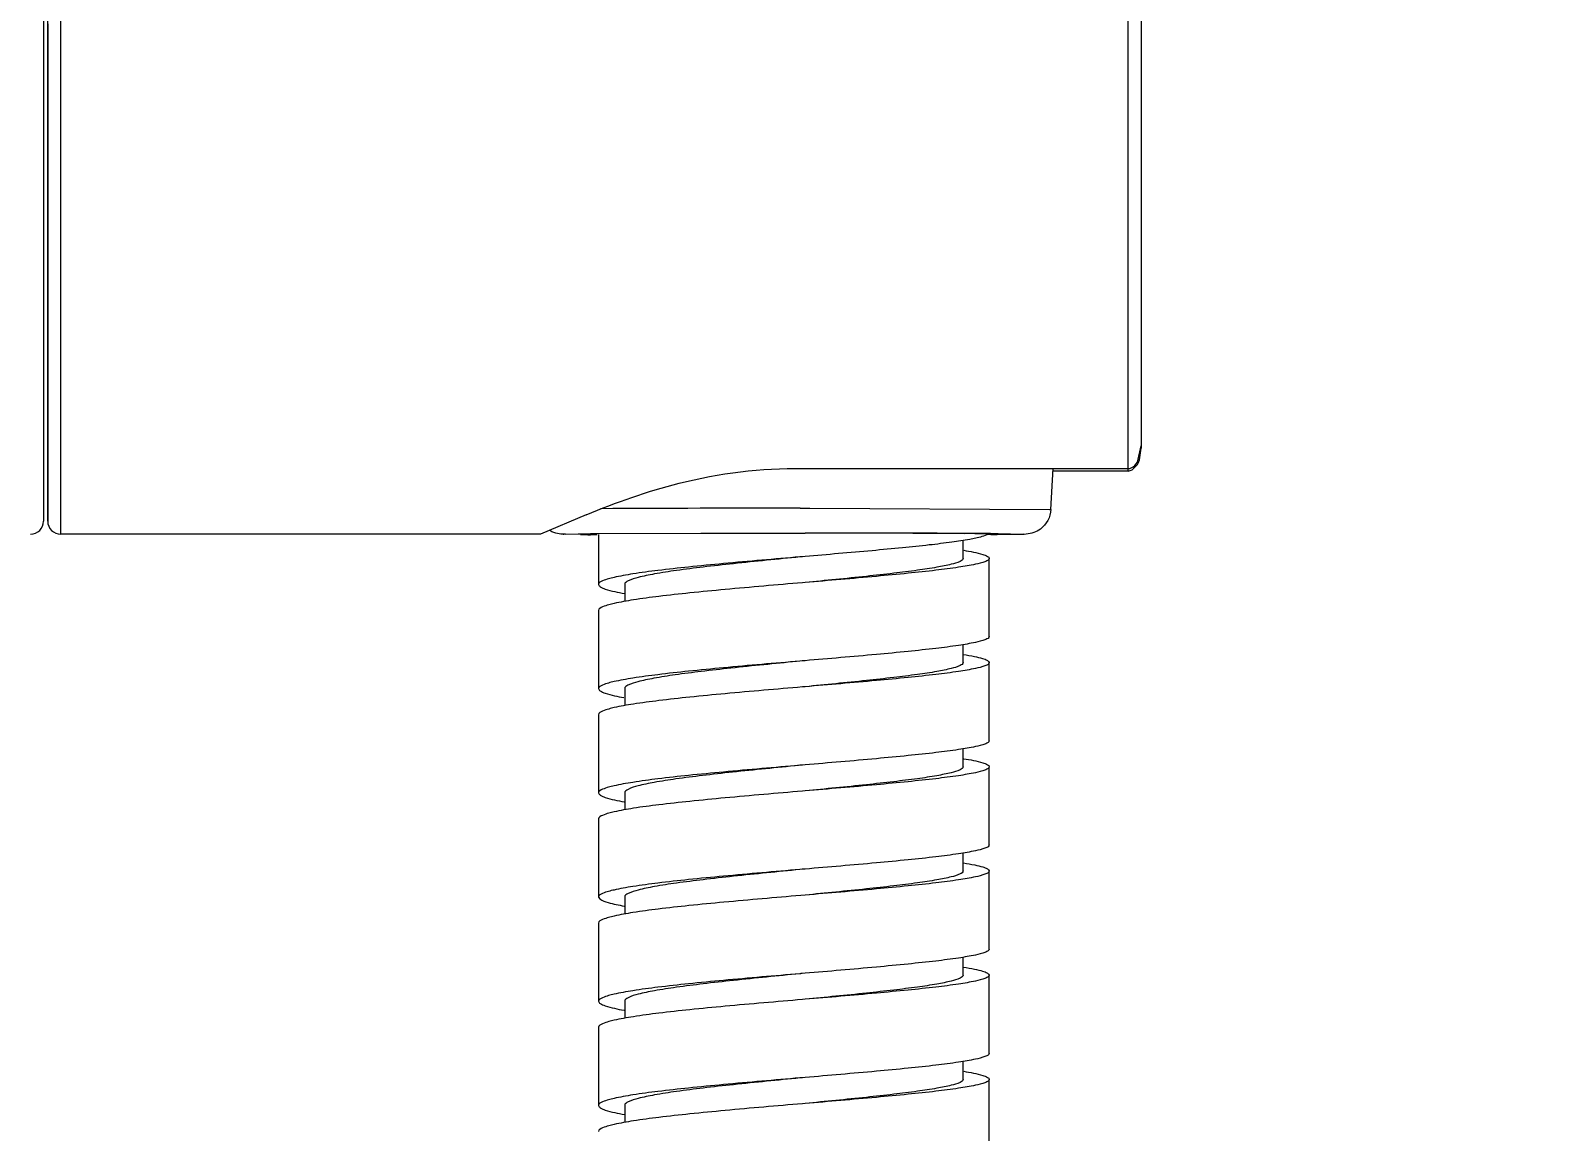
# Model space of a CAD drawing. Header units: millimetres. Extents: x 5438 to 6032, y -2661 to -1821.
# Drawn here: x 5628.51 to 5643.16, y -2231.39 to -2220.83 of the extents above; entities that cross this region are included whole.
import ezdxf

# ---------------------------------------------------------------- set-up
doc = ezdxf.new("R2010")
doc.units = ezdxf.units.MM
doc.header["$LTSCALE"] = 0.1
doc.layers.get('0').update_dxf_attribs({"lineweight": 15})
doc.layers.add('DIM', color=3, linetype='Continuous', lineweight=9)
doc.styles.get("Standard").update_dxf_attribs({"font": 'arial.ttf'})
doc.dimstyles.new('ISO-25', dxfattribs={"dimtxt": 2.5, "dimasz": 2.5, "dimexe": 1.25, "dimexo": 0.625, "dimtad": 1, "dimlfac": 5, "dimtxsty": 'Standard', "dimcen": 2.5, "dimadec": 0, "dimazin": 0, "dimtfac": 1, "dimtmove": 0, "dimatfit": 3, "dimfxl": 0, "dimarcsym": 0})

# ---------------------------------------------------------------- blocks, each defined once
blk = doc.blocks.new('*D122')
at = {"layer": 'Defpoints', "color": 0}
for p in [(5623.138, -2068.044), (5711.58, -2580.443), (5737.212, -2580.443)]:
    blk.add_point(p, dxfattribs=at)
at = {"layer": 'DIM', "color": 0, "lineweight": -2}
for p, q in [((5623.763, -2068.044), (5738.462, -2068.044)), ((5737.212, -2072.044), (5737.212, -2576.443)), ((5712.205, -2580.443), (5738.462, -2580.443))]:
    blk.add_line(p, q, dxfattribs=at)
at = {"layer": 'DIM', "color": 0}
for points in [[(5736.545, -2072.044), (5737.879, -2072.044), (5737.212, -2068.044)], [(5736.545, -2576.443), (5737.879, -2576.443), (5737.212, -2580.443)]]:
    blk.add_solid(points, dxfattribs=at)
at = {"layer": 'DIM', "color": 0, "insert": (5733.965, -2324.243), "char_height": 4, "attachment_point": 5, "rotation": 90}
blk.add_mtext('(2280)', dxfattribs=at)

msp = doc.modelspace()

# ---------------------------------------------------------------- linework, layer by layer
at = {"color": 7, "linetype": 'Continuous'}
for p, q in [((5628.8033, -2225.6589), (5628.8033, -2215.909)), ((5628.6378, -2216.034), (5628.6378, -2225.5342)), ((5628.6784, -2225.5342), (5628.6784, -2216.0339)), ((5639.0533, -2225.0529), (5639.0534, -2216.6079)), ((5639.1784, -2216.7329), (5639.1784, -2224.8351)), ((5628.6784, -2220.7607), (5628.6783, -2225.5213)), ((5628.6378, -2220.8254), (5628.6379, -2225.4914)), ((5639.1419, -2224.9664), (5639.1784, -2224.8107)), ((5639.1613, -2224.9463), (5639.1784, -2224.8351)), ((5635.9283, -2225.0298), (5639.0533, -2225.0298)), ((5638.3115, -2225.4222), (5638.332, -2225.0298)), ((5639.0533, -2225.0529), (5638.3308, -2225.0529)), ((5639.0533, -2225.0529), (5639.0921, -2225.0424)), ((5639.0921, -2225.0424), (5639.1418, -2224.9901)), ((5639.1518, -2224.9707), (5639.1613, -2224.9463)), ((5633.8475, -2225.4728), (5633.4084, -2225.6589)), ((5635.9019, -2225.4102), (5635.9252, -2225.4102)), ((5635.9252, -2225.4102), (5635.9973, -2225.4102)), ((5635.9973, -2225.4102), (5638.2962, -2225.4209)), ((5638.2962, -2225.4209), (5638.3115, -2225.4222)), ((5628.6783, -2225.5213), (5628.6783, -2225.534)), ((5633.6496, -2225.6575), (5633.8913, -2225.654)), ((5633.8913, -2225.654), (5635.9523, -2225.6483)), ((5635.9515, -2225.6494), (5633.9469, -2225.656)), ((5635.9696, -2225.6494), (5635.9515, -2225.6494)), ((5637.2283, -2225.6507), (5637.4817, -2225.6518)), ((5637.7322, -2225.6534), (5637.7975, -2225.654)), ((5637.7975, -2225.654), (5638.0481, -2225.6579)), ((5633.4082, -2225.659), (5628.8033, -2225.659)), ((5633.4084, -2225.6589), (5633.4074, -2225.659)), ((5633.6276, -2225.6601), (5633.6067, -2225.6588)), ((5633.6496, -2225.6575), (5633.6254, -2225.659)), ((5633.794, -2225.6633), (5633.6385, -2225.6603)), ((5633.8371, -2225.6638), (5633.8117, -2225.6635)), ((5633.8995, -2225.6568), (5633.8434, -2225.6591)), ((5633.8442, -2225.6591), (5633.8557, -2225.6602)), ((5633.8832, -2225.6611), (5633.8557, -2225.6602)), ((5633.9543, -2225.6648), (5633.8891, -2225.6643)), ((5633.9683, -2225.6615), (5633.9683, -2226.1414)), ((5637.4683, -2225.8914), (5637.4683, -2225.7193)), ((5637.6973, -2225.6619), (5637.7808, -2225.6591)), ((5637.7399, -2225.6622), (5637.7194, -2225.6625)), ((5637.7461, -2225.6561), (5637.7272, -2225.6559)), ((5637.7953, -2225.6643), (5637.7346, -2225.6648)), ((5637.8432, -2225.6592), (5637.7871, -2225.6614)), ((5637.8606, -2225.6637), (5637.7939, -2225.6643)), ((5638.0481, -2225.6579), (5637.7953, -2225.6643)), ((5637.8309, -2225.6581), (5637.8034, -2225.6572)), ((5637.8309, -2225.6581), (5637.8424, -2225.6592)), ((5637.9892, -2225.6619), (5637.8606, -2225.6637)), ((5635.922, -2225.8756), (5635.9014, -2225.8773)), ((5635.9514, -2225.8731), (5635.9245, -2225.8754)), ((5637.7183, -2226.6414), (5637.7183, -2225.8914)), ((5634.2183, -2226.1414), (5634.2183, -2226.3046)), ((5635.9514, -2226.1231), (5635.9245, -2226.1254)), ((5633.9683, -2226.3914), (5633.9683, -2227.1414)), ((5637.4683, -2226.8914), (5637.4683, -2226.7192)), ((5635.9224, -2226.8755), (5635.9014, -2226.8773)), ((5635.9514, -2226.8731), (5635.9245, -2226.8753)), ((5637.7183, -2227.6414), (5637.7183, -2226.8914)), ((5634.2183, -2227.1414), (5634.2183, -2227.3043)), ((5635.9514, -2227.1231), (5635.9246, -2227.1253)), ((5633.9683, -2227.3914), (5633.9683, -2228.1414)), ((5637.4683, -2227.8914), (5637.4683, -2227.7189)), ((5635.9222, -2227.8755), (5635.9015, -2227.8773)), ((5635.9514, -2227.8731), (5635.9246, -2227.8753)), ((5637.7183, -2228.6414), (5637.7183, -2227.8914)), ((5634.2183, -2228.1414), (5634.2183, -2228.3049)), ((5635.9514, -2228.1231), (5635.9245, -2228.1253)), ((5633.9683, -2228.3914), (5633.9683, -2229.1414)), ((5637.4683, -2228.8914), (5637.4683, -2228.7198)), ((5635.922, -2228.8755), (5635.9014, -2228.8773)), ((5635.9514, -2228.873), (5635.9245, -2228.8753)), ((5637.7183, -2229.6414), (5637.7183, -2228.8914)), ((5633.9683, -2229.1414), (5633.9799, -2229.1601)), ((5634.2183, -2229.1414), (5634.2183, -2229.3039)), ((5635.9514, -2229.123), (5635.9085, -2229.1267)), ((5633.9683, -2229.3914), (5633.9683, -2230.1414)), ((5637.4683, -2229.8914), (5637.4683, -2229.7189)), ((5635.9223, -2229.8755), (5635.9085, -2229.8767)), ((5635.9514, -2229.873), (5635.9223, -2229.8755)), ((5637.7183, -2230.6414), (5637.7183, -2229.8914)), ((5634.2183, -2230.1414), (5634.2183, -2230.3048)), ((5635.9514, -2230.123), (5635.9245, -2230.1253)), ((5633.9683, -2230.3914), (5633.9683, -2231.1414)), ((5637.4683, -2230.8914), (5637.4683, -2230.7193)), ((5635.9223, -2230.8755), (5635.9014, -2230.8773)), ((5635.9514, -2230.873), (5635.9245, -2230.8753)), ((5637.7183, -2231.6413), (5637.7183, -2230.8914)), ((5634.2183, -2231.1414), (5634.2183, -2231.3045)), ((5635.9514, -2231.123), (5635.9245, -2231.1253))]:
    msp.add_line(p, q, dxfattribs=at)
msp.add_lwpolyline([(5633.6067, -2225.6588), (5633.5896, -2225.6568), (5633.5587, -2225.6503), (5633.5175, -2225.635), (5633.4988, -2225.6233)], dxfattribs=at)
for centre, radius, start, end in [((5638.9539, -2224.8816), 0.217, 329.98531, 335.75011), ((5635.6416, -2549.8063), 324.3962, 89.954022, 90.292621), ((5628.5129, -2225.534), 0.125, 270.00119, 359.91713), ((5628.8033, -2225.534), 0.125, 180.08306, 269.9988), ((5635.8852, -2607.2809), 381.6327, 89.799715, 89.989927), ((5636.0008, -2504.1731), 278.5237, 89.74941, 90.006423), ((5636.76, -2329.7045), 104.0535, 89.596748, 89.74505), ((5636.929, -2330.1587), 104.5083, 89.559641, 89.696948), ((5637.2965, -2258.3044), 32.6514, 89.24423, 89.65633), ((5633.6686, -2224.7192), 0.9418, 267.50631, 267.8364), ((5634.2051, -2190.3963), 35.2693, 269.33229, 269.48673), ((5634.0313, -2219.2507), 6.4121, 268.67681, 269.18587), ((5634.0723, -2234.4496), 8.7944, 90.81697, 91.10159), ((5637.6145, -2216.881), 8.7822, 270.8179, 271.10171), ((5637.655, -2232.0818), 6.4263, 88.67712, 89.18747)]:
    msp.add_arc(centre, radius, start, end, dxfattribs=at)
for points, knots in [([(5633.8475, -2225.4728), (5634.1376, -2225.3525), (5634.8118, -2225.1143), (5635.5295, -2225.0218), (5635.9283, -2225.0299)], [0, 0, 0, 0, 0.4405471, 1, 1, 1, 1]), ([(5639.0533, -2225.0297), (5639.0633, -2225.0297), (5639.1009, -2225.0214), (5639.1282, -2224.9902), (5639.1419, -2224.9664)], [0, 0, 0, 0, 0.265669, 1, 1, 1, 1]), ([(5638.3115, -2225.4222), (5638.3077, -2225.4932), (5638.2425, -2225.6171), (5638.0944, -2225.6633), (5638.0178, -2225.6614), (5637.9892, -2225.6619)], [0, 0, 0, 0, 0.4812749, 0.8063917, 1, 1, 1, 1]), ([(5637.223, -2225.6521), (5637.2224, -2225.6521), (5637.221, -2225.652), (5637.2196, -2225.652), (5637.2189, -2225.652)], [0, 0, 0, 0, 0.4996612, 1, 1, 1, 1]), ([(5637.2192, -2225.6506), (5637.2207, -2225.6506), (5637.2238, -2225.6506), (5637.2268, -2225.6507), (5637.2283, -2225.6507)], [0, 0, 0, 0, 0.5005241, 1, 1, 1, 1]), ([(5633.6385, -2225.6603), (5633.6384, -2225.6603), (5633.6382, -2225.6603), (5633.638, -2225.6603), (5633.6379, -2225.6603)], [0, 0, 0, 0, 0.5032575, 1, 1, 1, 1]), ([(5633.9032, -2225.6568), (5633.9026, -2225.6568), (5633.9014, -2225.6568), (5633.9001, -2225.6568), (5633.8995, -2225.6568)], [0, 0, 0, 0, 0.5039373, 1, 1, 1, 1]), ([(5637.7096, -2225.6559), (5637.6925, -2225.6701), (5637.6304, -2225.6884), (5637.5149, -2225.714), (5637.3452, -2225.7389), (5637.1299, -2225.7651), (5636.874, -2225.7916), (5636.4768, -2225.8287), (5636.1656, -2225.8549), (5635.9514, -2225.8731)], [0, 0, 0, 0, 0.0374872, 0.1053316, 0.2023984, 0.3259489, 0.4722576, 0.6368317, 1, 1, 1, 1]), ([(5637.7871, -2225.6614), (5637.7865, -2225.6615), (5637.7852, -2225.6615), (5637.784, -2225.6615), (5637.7834, -2225.6615)], [0, 0, 0, 0, 0.4960627, 1, 1, 1, 1]), ([(5635.9014, -2225.8773), (5635.6563, -2225.8981), (5635.2995, -2225.9284), (5634.8455, -2225.9722), (5634.5545, -2226.0045), (5634.3182, -2226.0354), (5634.1339, -2226.0688), (5634.0325, -2226.0939), (5633.9683, -2226.1246), (5633.9683, -2226.1414)], [0, 0, 0, 0, 0.3760179, 0.5471263, 0.6977755, 0.8220747, 0.915296, 0.9743306, 1, 1, 1, 1]), ([(5635.9014, -2225.8778), (5635.6882, -2225.8986), (5635.3777, -2225.929), (5634.9825, -2225.9727), (5634.7292, -2226.005), (5634.5227, -2226.0358), (5634.3631, -2226.0694), (5634.2718, -2226.0941), (5634.2183, -2226.1258), (5634.2183, -2226.1414)], [0, 0, 0, 0, 0.3745022, 0.5451333, 0.6954979, 0.8197197, 0.9131155, 0.9727204, 1, 1, 1, 1]), ([(5637.7183, -2225.8914), (5637.7183, -2225.906), (5637.6599, -2225.9313), (5637.5704, -2225.9529), (5637.4044, -2225.9812), (5637.1916, -2226.0081), (5636.9274, -2226.0364), (5636.5093, -2226.0759), (5636.1793, -2226.1038), (5635.9514, -2226.1231)], [0, 0, 0, 0, 0.0244837, 0.0820525, 0.1734848, 0.2960545, 0.4455961, 0.6168872, 1, 1, 1, 1]), ([(5637.4683, -2225.8914), (5637.4683, -2225.9049), (5637.4207, -2225.9316), (5637.3411, -2225.9527), (5637.1999, -2225.9815), (5637.0168, -2226.0082), (5636.7904, -2226.0366), (5636.4311, -2226.076), (5636.1475, -2226.1037), (5635.9515, -2226.1229)], [0, 0, 0, 0, 0.0261277, 0.0841062, 0.1754567, 0.2976728, 0.4467238, 0.6175055, 1, 1, 1, 1]), ([(5637.475, -2225.8139), (5637.536, -2225.8239), (5637.616, -2225.8393), (5637.6946, -2225.8646), (5637.7183, -2225.8832), (5637.7183, -2225.8914)], [0, 0, 0, 0, 0.7122406, 0.9048821, 1, 1, 1, 1]), ([(5635.9245, -2226.1254), (5635.6771, -2226.1463), (5635.3166, -2226.1769), (5634.8577, -2226.2209), (5634.563, -2226.2535), (5634.3234, -2226.2846), (5634.1364, -2226.3183), (5634.0337, -2226.3435), (5633.9683, -2226.3744), (5633.9683, -2226.3914)], [0, 0, 0, 0, 0.3751208, 0.5462508, 0.6970943, 0.8216596, 0.9151304, 0.9743258, 1, 1, 1, 1]), ([(5633.9683, -2226.1414), (5633.9683, -2226.1504), (5633.9914, -2226.1715), (5634.0731, -2226.2006), (5634.1546, -2226.2177), (5634.2172, -2226.2289)], [0, 0, 0, 0, 0.1003041, 0.2937438, 1, 1, 1, 1]), ([(5637.7183, -2226.6414), (5637.7183, -2226.656), (5637.6599, -2226.6813), (5637.5704, -2226.7029), (5637.4044, -2226.7312), (5637.1916, -2226.758), (5636.9274, -2226.7864), (5636.5093, -2226.8259), (5636.1793, -2226.8538), (5635.9514, -2226.8731)], [0, 0, 0, 0, 0.0244837, 0.0820525, 0.1734848, 0.2960545, 0.4455961, 0.6168872, 1, 1, 1, 1]), ([(5637.4698, -2226.8131), (5637.5057, -2226.8189), (5637.5676, -2226.8295), (5637.6469, -2226.8493), (5637.694, -2226.8642), (5637.7183, -2226.883), (5637.7183, -2226.8914)], [0, 0, 0, 0, 0.410356, 0.7127754, 0.9053726, 1, 1, 1, 1]), ([(5635.9014, -2226.8773), (5635.6563, -2226.8981), (5635.2995, -2226.9284), (5634.8455, -2226.9722), (5634.5545, -2227.0045), (5634.3182, -2227.0354), (5634.1339, -2227.0688), (5634.0325, -2227.0939), (5633.9683, -2227.1246), (5633.9683, -2227.1414)], [0, 0, 0, 0, 0.3760214, 0.5471298, 0.697778, 0.8220755, 0.9152955, 0.9743299, 1, 1, 1, 1]), ([(5635.8682, -2226.881), (5635.6583, -2226.9016), (5635.3531, -2226.9316), (5634.965, -2226.9748), (5634.7171, -2227.0067), (5634.5153, -2227.0371), (5634.3596, -2227.0703), (5634.2702, -2227.0947), (5634.2183, -2227.1261), (5634.2183, -2227.1414)], [0, 0, 0, 0, 0.3759528, 0.5465394, 0.6965785, 0.8203605, 0.9133492, 0.9727024, 1, 1, 1, 1]), ([(5637.7183, -2226.8914), (5637.7183, -2226.906), (5637.6599, -2226.9313), (5637.5704, -2226.9529), (5637.4044, -2226.9812), (5637.1916, -2227.008), (5636.9274, -2227.0364), (5636.5093, -2227.0759), (5636.1793, -2227.1037), (5635.9514, -2227.1231)], [0, 0, 0, 0, 0.0244833, 0.0820518, 0.1734839, 0.2960536, 0.4455953, 0.6168867, 1, 1, 1, 1]), ([(5637.4683, -2226.8914), (5637.4683, -2226.9049), (5637.4207, -2226.9315), (5637.3411, -2226.9527), (5637.2, -2226.9815), (5637.0168, -2227.0082), (5636.7904, -2227.0366), (5636.4311, -2227.0759), (5636.1475, -2227.1037), (5635.9515, -2227.1229)], [0, 0, 0, 0, 0.0261277, 0.0841061, 0.1754565, 0.2976725, 0.4467234, 0.6175051, 1, 1, 1, 1]), ([(5635.9246, -2227.1253), (5635.6771, -2227.1463), (5635.3167, -2227.1769), (5634.8577, -2227.2209), (5634.563, -2227.2535), (5634.3234, -2227.2846), (5634.1364, -2227.3182), (5634.0337, -2227.3435), (5633.9683, -2227.3744), (5633.9683, -2227.3914)], [0, 0, 0, 0, 0.3751167, 0.5462459, 0.6970898, 0.8216564, 0.9151289, 0.9743256, 1, 1, 1, 1]), ([(5633.9683, -2227.1414), (5633.9683, -2227.1503), (5633.9908, -2227.171), (5634.0708, -2227.2), (5634.1505, -2227.2168), (5634.2117, -2227.2279)], [0, 0, 0, 0, 0.1008519, 0.2942881, 1, 1, 1, 1]), ([(5637.7183, -2227.6414), (5637.7183, -2227.656), (5637.6599, -2227.6813), (5637.5704, -2227.7028), (5637.4044, -2227.7312), (5637.1916, -2227.758), (5636.9274, -2227.7864), (5636.5093, -2227.8259), (5636.1793, -2227.8537), (5635.9514, -2227.8731)], [0, 0, 0, 0, 0.0244833, 0.0820518, 0.1734839, 0.2960536, 0.4455953, 0.6168867, 1, 1, 1, 1]), ([(5637.4746, -2227.8139), (5637.5358, -2227.8239), (5637.6158, -2227.8392), (5637.6946, -2227.8645), (5637.7183, -2227.8831), (5637.7183, -2227.8914)], [0, 0, 0, 0, 0.7122588, 0.9049028, 1, 1, 1, 1]), ([(5635.9015, -2227.8773), (5635.6564, -2227.8981), (5635.2995, -2227.9284), (5634.8455, -2227.9722), (5634.5545, -2228.0045), (5634.3182, -2228.0354), (5634.1339, -2228.0688), (5634.0325, -2228.0939), (5633.9683, -2228.1246), (5633.9683, -2228.1414)], [0, 0, 0, 0, 0.3760164, 0.5471242, 0.6977731, 0.8220722, 0.9152941, 0.9743298, 1, 1, 1, 1]), ([(5635.8888, -2227.879), (5635.6768, -2227.8997), (5635.3683, -2227.93), (5634.9758, -2227.9735), (5634.7246, -2228.0057), (5634.5199, -2228.0363), (5634.3618, -2228.0697), (5634.2712, -2228.0943), (5634.2183, -2228.1259), (5634.2183, -2228.1414)], [0, 0, 0, 0, 0.3750504, 0.5456621, 0.6959009, 0.8199549, 0.9131969, 0.9727101, 1, 1, 1, 1]), ([(5637.7183, -2227.8914), (5637.7183, -2227.906), (5637.6599, -2227.9313), (5637.5704, -2227.9528), (5637.4044, -2227.9812), (5637.1916, -2228.008), (5636.9274, -2228.0364), (5636.5093, -2228.0759), (5636.1793, -2228.1037), (5635.9514, -2228.1231)], [0, 0, 0, 0, 0.0244838, 0.0820528, 0.1734853, 0.2960551, 0.4455967, 0.6168877, 1, 1, 1, 1]), ([(5637.4683, -2227.8914), (5637.4683, -2227.9048), (5637.4207, -2227.9315), (5637.3411, -2227.9527), (5637.2, -2227.9815), (5637.0168, -2228.0081), (5636.7904, -2228.0366), (5636.4311, -2228.0759), (5636.1475, -2228.1037), (5635.9515, -2228.1229)], [0, 0, 0, 0, 0.0261277, 0.084106, 0.1754563, 0.2976721, 0.4467229, 0.6175046, 1, 1, 1, 1]), ([(5635.9245, -2228.1253), (5635.6771, -2228.1463), (5635.3167, -2228.1769), (5634.8577, -2228.2209), (5634.563, -2228.2534), (5634.3234, -2228.2846), (5634.1364, -2228.3182), (5634.0337, -2228.3435), (5633.9683, -2228.3744), (5633.9683, -2228.3914)], [0, 0, 0, 0, 0.3751132, 0.5462414, 0.6970847, 0.8216512, 0.9151242, 0.9743234, 1, 1, 1, 1]), ([(5633.9683, -2228.1414), (5633.9683, -2228.1503), (5633.9911, -2228.1712), (5634.072, -2228.2003), (5634.1525, -2228.2173), (5634.2144, -2228.2284)], [0, 0, 0, 0, 0.1005902, 0.29403, 1, 1, 1, 1]), ([(5637.7183, -2228.6414), (5637.7183, -2228.656), (5637.6599, -2228.6813), (5637.5704, -2228.7028), (5637.4044, -2228.7312), (5637.1916, -2228.758), (5636.9274, -2228.7864), (5636.5093, -2228.8259), (5636.1793, -2228.8537), (5635.9514, -2228.873)], [0, 0, 0, 0, 0.0244838, 0.0820528, 0.1734853, 0.2960551, 0.4455967, 0.6168877, 1, 1, 1, 1]), ([(5637.4733, -2228.8136), (5637.5087, -2228.8194), (5637.5697, -2228.8299), (5637.6479, -2228.8496), (5637.6944, -2228.8644), (5637.7183, -2228.8831), (5637.7183, -2228.8914)], [0, 0, 0, 0, 0.4101949, 0.7124908, 0.9050775, 1, 1, 1, 1]), ([(5635.9014, -2228.8773), (5635.6563, -2228.8981), (5635.2995, -2228.9284), (5634.8455, -2228.9721), (5634.5545, -2229.0045), (5634.3182, -2229.0353), (5634.1339, -2229.0688), (5634.0325, -2229.0938), (5633.9683, -2229.1246), (5633.9683, -2229.1414)], [0, 0, 0, 0, 0.3760136, 0.5471202, 0.6977683, 0.822067, 0.9152892, 0.9743275, 1, 1, 1, 1]), ([(5635.9015, -2228.8777), (5635.6883, -2228.8986), (5635.3778, -2228.929), (5634.9825, -2228.9727), (5634.7292, -2229.005), (5634.5227, -2229.0357), (5634.3632, -2229.0693), (5634.2718, -2229.0941), (5634.2183, -2229.1258), (5634.2183, -2229.1414)], [0, 0, 0, 0, 0.3744996, 0.5451305, 0.6954954, 0.8197179, 0.9131145, 0.9727201, 1, 1, 1, 1]), ([(5637.7183, -2228.8914), (5637.7183, -2228.906), (5637.6599, -2228.9313), (5637.5704, -2228.9528), (5637.4044, -2228.9812), (5637.1916, -2229.008), (5636.9274, -2229.0364), (5636.5093, -2229.0759), (5636.1793, -2229.1037), (5635.9514, -2229.123)], [0, 0, 0, 0, 0.0244834, 0.082052, 0.1734841, 0.2960537, 0.4455954, 0.6168866, 1, 1, 1, 1]), ([(5637.4683, -2228.8914), (5637.4683, -2228.9048), (5637.4208, -2228.9315), (5637.3411, -2228.9526), (5637.2, -2228.9814), (5637.0168, -2229.0081), (5636.7904, -2229.0365), (5636.4312, -2229.0759), (5636.1475, -2229.1037), (5635.9515, -2229.1228)], [0, 0, 0, 0, 0.0261277, 0.0841058, 0.175456, 0.2976717, 0.4467224, 0.6175041, 1, 1, 1, 1]), ([(5635.9085, -2229.1267), (5635.6626, -2229.1475), (5635.3047, -2229.1779), (5634.8492, -2229.2218), (5634.5571, -2229.2542), (5634.3198, -2229.2851), (5634.1347, -2229.3186), (5634.0329, -2229.3437), (5633.9683, -2229.3745), (5633.9683, -2229.3914)], [0, 0, 0, 0, 0.3757458, 0.5468603, 0.6975679, 0.8219473, 0.9152443, 0.9743284, 1, 1, 1, 1]), ([(5633.9799, -2229.1601), (5634.0025, -2229.1784), (5634.0838, -2229.2017), (5634.1621, -2229.2189), (5634.2136, -2229.2282)], [0, 0, 0, 0, 0.3568427, 1, 1, 1, 1]), ([(5637.7183, -2229.6414), (5637.7183, -2229.656), (5637.6599, -2229.6813), (5637.5704, -2229.7028), (5637.4044, -2229.7312), (5637.1916, -2229.758), (5636.9274, -2229.7864), (5636.5093, -2229.8258), (5636.1793, -2229.8537), (5635.9514, -2229.873)], [0, 0, 0, 0, 0.0244834, 0.082052, 0.1734841, 0.2960537, 0.4455954, 0.6168866, 1, 1, 1, 1]), ([(5635.9014, -2229.8773), (5635.6563, -2229.898), (5635.2995, -2229.9284), (5634.8455, -2229.9721), (5634.5545, -2230.0045), (5634.3182, -2230.0353), (5634.1339, -2230.0688), (5634.0325, -2230.0938), (5633.9683, -2230.1246), (5633.9683, -2230.1414)], [0, 0, 0, 0, 0.3760207, 0.5471285, 0.6977764, 0.8220741, 0.9152945, 0.9743295, 1, 1, 1, 1]), ([(5635.9015, -2229.8777), (5635.6882, -2229.8986), (5635.3778, -2229.929), (5634.9825, -2229.9727), (5634.7292, -2230.005), (5634.5227, -2230.0357), (5634.3632, -2230.0693), (5634.2718, -2230.0941), (5634.2183, -2230.1258), (5634.2183, -2230.1414)], [0, 0, 0, 0, 0.3744996, 0.5451304, 0.6954952, 0.8197177, 0.9131142, 0.97272, 1, 1, 1, 1]), ([(5635.9085, -2229.8767), (5635.9073, -2229.8768), (5635.9049, -2229.877), (5635.9026, -2229.8772), (5635.9014, -2229.8773)], [0, 0, 0, 0, 0.4999843, 1, 1, 1, 1]), ([(5637.7183, -2229.8914), (5637.7183, -2229.906), (5637.6599, -2229.9313), (5637.5704, -2229.9528), (5637.4044, -2229.9812), (5637.1916, -2230.008), (5636.9274, -2230.0364), (5636.5093, -2230.0758), (5636.1793, -2230.1037), (5635.9514, -2230.123)], [0, 0, 0, 0, 0.0244835, 0.0820524, 0.1734848, 0.2960547, 0.4455964, 0.6168876, 1, 1, 1, 1]), ([(5637.4683, -2229.8914), (5637.4683, -2229.9048), (5637.4208, -2229.9315), (5637.3411, -2229.9526), (5637.2, -2229.9814), (5637.0168, -2230.0081), (5636.7904, -2230.0365), (5636.4312, -2230.0759), (5636.1475, -2230.1036), (5635.9515, -2230.1228)], [0, 0, 0, 0, 0.0261277, 0.0841057, 0.1754557, 0.2976712, 0.4467218, 0.6175035, 1, 1, 1, 1]), ([(5637.4718, -2229.8134), (5637.5074, -2229.8192), (5637.5688, -2229.8297), (5637.6475, -2229.8494), (5637.6942, -2229.8643), (5637.7183, -2229.883), (5637.7183, -2229.8914)], [0, 0, 0, 0, 0.4102756, 0.7126026, 0.9051896, 1, 1, 1, 1]), ([(5635.9245, -2230.1253), (5635.6771, -2230.1463), (5635.3167, -2230.1768), (5634.8577, -2230.2209), (5634.563, -2230.2534), (5634.3234, -2230.2845), (5634.1364, -2230.3182), (5634.0337, -2230.3435), (5633.9683, -2230.3744), (5633.9683, -2230.3914)], [0, 0, 0, 0, 0.3751178, 0.5462476, 0.6970919, 0.8216587, 0.9151309, 0.9743265, 1, 1, 1, 1]), ([(5633.9683, -2230.1414), (5633.9683, -2230.1503), (5633.9908, -2230.171), (5634.0709, -2230.2), (5634.1506, -2230.2168), (5634.2118, -2230.2279)], [0, 0, 0, 0, 0.1008485, 0.2942847, 1, 1, 1, 1]), ([(5637.7183, -2230.6414), (5637.7183, -2230.656), (5637.6599, -2230.6813), (5637.5704, -2230.7028), (5637.4044, -2230.7312), (5637.1916, -2230.758), (5636.9274, -2230.7864), (5636.5093, -2230.8258), (5636.1793, -2230.8537), (5635.9514, -2230.873)], [0, 0, 0, 0, 0.0244835, 0.0820524, 0.1734848, 0.2960547, 0.4455964, 0.6168876, 1, 1, 1, 1]), ([(5635.9014, -2230.8773), (5635.6563, -2230.898), (5635.2995, -2230.9284), (5634.8455, -2230.9721), (5634.5545, -2231.0044), (5634.3182, -2231.0353), (5634.1339, -2231.0688), (5634.0325, -2231.0938), (5633.9683, -2231.1246), (5633.9683, -2231.1414)], [0, 0, 0, 0, 0.3760179, 0.5471263, 0.6977755, 0.8220747, 0.915296, 0.9743306, 1, 1, 1, 1]), ([(5635.9015, -2230.8777), (5635.6882, -2230.8986), (5635.3778, -2230.929), (5634.9825, -2230.9727), (5634.7292, -2231.005), (5634.5227, -2231.0357), (5634.3632, -2231.0693), (5634.2718, -2231.0941), (5634.2183, -2231.1257), (5634.2183, -2231.1414)], [0, 0, 0, 0, 0.3744996, 0.5451302, 0.6954949, 0.8197174, 0.913114, 0.9727198, 1, 1, 1, 1]), ([(5637.7183, -2230.8914), (5637.7183, -2230.906), (5637.6599, -2230.9313), (5637.5704, -2230.9528), (5637.4044, -2230.9812), (5637.1916, -2231.008), (5636.9274, -2231.0364), (5636.5093, -2231.0758), (5636.1793, -2231.1037), (5635.9514, -2231.123)], [0, 0, 0, 0, 0.0244837, 0.0820525, 0.1734848, 0.2960545, 0.4455961, 0.6168872, 1, 1, 1, 1]), ([(5637.4683, -2230.8914), (5637.4683, -2230.9048), (5637.4208, -2230.9315), (5637.3411, -2230.9526), (5637.2, -2230.9814), (5637.0168, -2231.0081), (5636.7904, -2231.0365), (5636.4312, -2231.0759), (5636.1475, -2231.1036), (5635.9515, -2231.1228)], [0, 0, 0, 0, 0.0261276, 0.0841055, 0.1754553, 0.2976707, 0.4467212, 0.6175029, 1, 1, 1, 1]), ([(5637.475, -2230.8139), (5637.536, -2230.8239), (5637.616, -2230.8392), (5637.6946, -2230.8645), (5637.7183, -2230.8831), (5637.7183, -2230.8914)], [0, 0, 0, 0, 0.7122406, 0.9048821, 1, 1, 1, 1]), ([(5635.9245, -2231.1253), (5635.6771, -2231.1463), (5635.3166, -2231.1768), (5634.8577, -2231.2209), (5634.563, -2231.2534), (5634.3234, -2231.2845), (5634.1364, -2231.3182), (5634.0337, -2231.3435), (5633.9683, -2231.3744), (5633.9683, -2231.3913)], [0, 0, 0, 0, 0.3751208, 0.5462508, 0.6970943, 0.8216596, 0.9151304, 0.9743258, 1, 1, 1, 1]), ([(5633.9683, -2231.1414), (5633.9683, -2231.1504), (5633.9914, -2231.1714), (5634.0731, -2231.2006), (5634.1546, -2231.2177), (5634.2172, -2231.2289)], [0, 0, 0, 0, 0.1003041, 0.2937438, 1, 1, 1, 1])]:
    msp.add_open_spline(points, degree=3, knots=knots, dxfattribs=at)
for points in [[(5635.9245, -2225.8754), (5635.9237, -2225.8754), (5635.9229, -2225.8755), (5635.922, -2225.8756)], [(5635.9245, -2226.8753), (5635.9238, -2226.8754), (5635.9231, -2226.8755), (5635.9224, -2226.8755)], [(5635.9246, -2227.8753), (5635.9238, -2227.8754), (5635.923, -2227.8755), (5635.9222, -2227.8755)], [(5635.9245, -2228.8753), (5635.9237, -2228.8754), (5635.9228, -2228.8755), (5635.922, -2228.8755)], [(5635.9245, -2230.8753), (5635.9238, -2230.8754), (5635.923, -2230.8754), (5635.9223, -2230.8755)]]:
    msp.add_open_spline(points, degree=3, dxfattribs=at)

# ---------------------------------------------------------------- dimensions: what is measured, and where the dimension line sits
at = {"layer": 'DIM'}
dim = msp.add_linear_dim(base=(5737.2119, -2580.4433), p1=(5623.1378, -2068.0436), p2=(5711.5796, -2580.4433), angle=90, text='(2280)', dimstyle='ISO-25', override={"dimtxt": 4, "dimasz": 4, "dimlfac": 4, "dimadec": 1, "dimfxl": 1.25}, dxfattribs=at)
dim.commit()
dim.dimension.update_dxf_attribs({"geometry": '*D122', "text_midpoint": (5733.9648, -2324.2434)})

doc.saveas('drawing.dxf')
